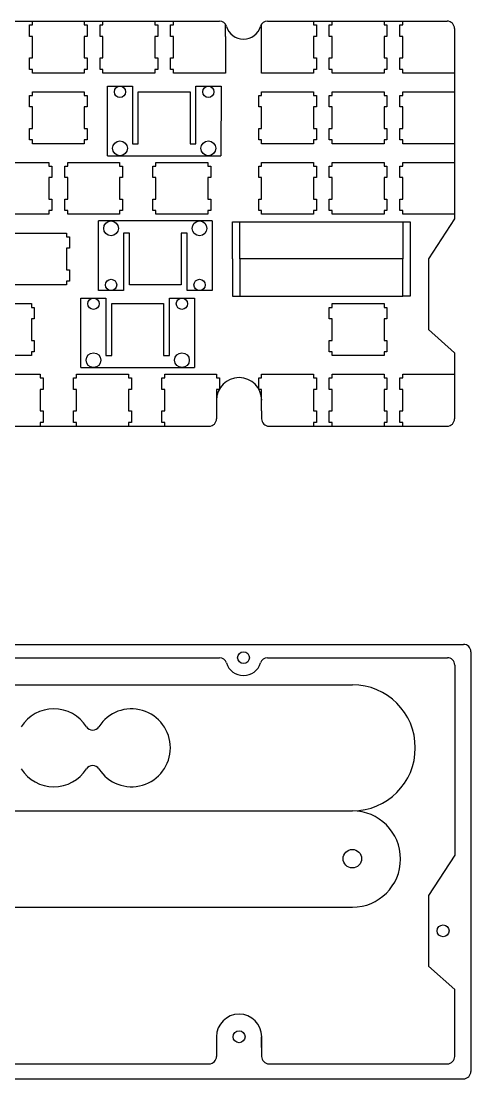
# Model space of a CAD drawing. Extents: x -658 to 1358, y -381 to 599.
# Drawn here: x 228.2 to 349.6, y -173.4 to 111.9 of the extents above; entities that cross this region are included whole.
import ezdxf

# ---------------------------------------------------------------- set-up
doc = ezdxf.new("R2010")
doc.units = 0
doc.header["$MEASUREMENT"] = 0

msp = doc.modelspace()

# ---------------------------------------------------------------- linework, layer by layer
at = {"linetype": 'Continuous'}
for p, q in [((197.11, 111.88), (281.71, 111.88)), ((294.74, 111.88), (343.23, 111.88)), ((283.32, 107.78), (283.32, 111.07)), ((251.47, 94.34), (258.22, 94.34)), ((258.22, 94.34), (258.22, 78.83)), ((275.37, 94.34), (282.17, 94.34)), ((275.37, 78.83), (275.37, 94.34)), ((259.79, 78.83), (259.79, 92.83)), ((273.79, 92.83), (273.79, 78.83)), ((258.22, 78.83), (259.79, 78.83)), ((273.79, 78.83), (275.37, 78.83)), ((251.47, 75.59), (282.12, 75.59)), ((279.74, 57.98), (249.09, 57.98)), ((285.23, 47.73), (285.23, 57.73)), ((285.23, 57.73), (287.23, 57.73)), ((287.23, 57.73), (331.23, 57.73)), ((287.23, 47.73), (287.23, 57.73)), ((331.23, 57.73), (331.23, 47.73)), ((331.23, 57.73), (333.23, 57.73)), ((333.23, 57.73), (333.23, 37.73)), ((345.23, 58.54), (338.23, 47.73)), ((257.41, 54.73), (255.84, 54.73)), ((255.84, 54.73), (255.84, 39.22)), ((257.41, 40.73), (257.41, 54.73)), ((272.99, 54.73), (271.41, 54.73)), ((271.41, 54.73), (271.41, 40.73)), ((272.99, 39.22), (272.99, 54.73)), ((285.23, 47.73), (285.23, 37.73)), ((287.23, 47.73), (287.23, 37.73)), ((331.23, 47.73), (287.23, 47.73)), ((331.23, 37.73), (331.23, 47.73)), ((338.23, 47.73), (338.23, 28.68)), ((244.32, 37.19), (251.07, 37.19)), ((255.84, 39.22), (249.04, 39.22)), ((251.07, 37.19), (251.07, 21.68)), ((268.22, 37.19), (275.02, 37.19)), ((268.22, 21.68), (268.22, 37.19)), ((279.74, 39.22), (272.99, 39.22)), ((285.23, 37.73), (287.23, 37.73)), ((287.23, 37.73), (331.23, 37.73)), ((333.23, 37.73), (331.23, 37.73)), ((252.65, 21.68), (252.65, 35.68)), ((266.65, 35.68), (266.65, 21.68)), ((338.23, 28.68), (345.23, 22.4)), ((251.07, 21.68), (252.65, 21.68)), ((266.65, 21.68), (268.22, 21.68)), ((244.32, 18.44), (274.98, 18.44)), ((280.94, 6.73), (280.94, 4.63)), ((293.13, 6.73), (293.13, 4.63)), ((182.62, 2.63), (278.94, 2.63)), ((295.13, 2.63), (343.23, 2.63)), ((0.22, -56.21), (347.63, -56.21)), ((197.11, -59.81), (281.71, -59.81)), ((294.74, -59.81), (343.28, -59.81)), ((349.63, -58.21), (349.63, -171.41)), ((345.28, -61.81), (345.28, -113.07)), ((30.22, -67.12), (317.63, -67.12)), ((334.63, -84.12), (334.63, -84.12)), ((30.22, -101.12), (317.63, -101.12)), ((345.28, -113.07), (338.23, -123.96)), ((338.23, -123.96), (338.23, -143.01)), ((30.22, -127.12), (317.63, -127.12)), ((338.23, -143.01), (345.28, -149.34)), ((345.28, -167.36), (345.28, -149.34)), ((280.94, -162.06), (280.94, -167.36)), ((293.13, -162.06), (293.13, -167.36)), ((182.62, -169.36), (278.94, -169.36)), ((295.13, -169.36), (343.28, -169.36)), ((109.39, -173.41), (347.63, -173.41))]:
    msp.add_line(p, q, dxfattribs=at)
at = {"color": 0}
for p, q in [((231.22, 110.88), (231.22, 111.88)), ((231.22, 111.88), (245.22, 111.88)), ((245.22, 111.88), (245.22, 110.88)), ((250.27, 110.88), (250.27, 111.88)), ((250.27, 111.88), (264.27, 111.88)), ((264.27, 111.88), (264.27, 110.88)), ((269.32, 110.88), (269.32, 111.88)), ((269.32, 111.88), (281.32, 111.88)), ((295.13, 111.88), (307.13, 111.88)), ((307.13, 111.88), (307.13, 110.88)), ((312.18, 110.88), (312.18, 111.88)), ((312.18, 111.88), (326.18, 111.88)), ((326.18, 111.88), (326.18, 110.88)), ((331.23, 110.88), (331.23, 111.88)), ((331.23, 111.88), (343.23, 111.88)), ((230.42, 107.78), (230.42, 110.88)), ((230.42, 110.88), (231.22, 110.88)), ((245.22, 110.88), (246.02, 110.88)), ((246.02, 110.88), (246.02, 107.78)), ((249.47, 107.78), (249.47, 110.88)), ((249.47, 110.88), (250.27, 110.88)), ((264.27, 110.88), (265.07, 110.88)), ((265.07, 110.88), (265.07, 107.78)), ((268.52, 107.78), (268.52, 110.88)), ((268.52, 110.88), (269.32, 110.88)), ((293.13, 101.98), (293.13, 111.07)), ((307.13, 110.88), (307.93, 110.88)), ((307.93, 110.88), (307.93, 107.78)), ((311.38, 107.78), (311.38, 110.88)), ((311.38, 110.88), (312.18, 110.88)), ((326.18, 110.88), (326.98, 110.88)), ((326.98, 110.88), (326.98, 107.78)), ((330.43, 107.78), (330.43, 110.88)), ((330.43, 110.88), (331.23, 110.88)), ((345.23, 109.88), (345.23, 58.54)), ((231.22, 107.78), (230.42, 107.78)), ((231.22, 101.98), (231.22, 107.78)), ((246.02, 107.78), (245.22, 107.78)), ((245.22, 107.78), (245.22, 101.98)), ((250.27, 107.78), (249.47, 107.78)), ((250.27, 101.98), (250.27, 107.78)), ((265.07, 107.78), (264.27, 107.78)), ((264.27, 107.78), (264.27, 101.98)), ((269.32, 107.78), (268.52, 107.78)), ((269.32, 101.98), (269.32, 107.78)), ((283.32, 107.78), (283.32, 101.98)), ((307.93, 107.78), (307.13, 107.78)), ((307.13, 107.78), (307.13, 101.98)), ((312.18, 107.78), (311.38, 107.78)), ((312.18, 101.98), (312.18, 107.78)), ((326.98, 107.78), (326.18, 107.78)), ((326.18, 107.78), (326.18, 101.98)), ((331.23, 107.78), (330.43, 107.78)), ((331.23, 101.98), (331.23, 107.78)), ((230.42, 98.88), (230.42, 101.98)), ((230.42, 101.98), (231.22, 101.98)), ((245.22, 101.98), (246.02, 101.98)), ((246.02, 101.98), (246.02, 98.88)), ((249.47, 98.88), (249.47, 101.98)), ((249.47, 101.98), (250.27, 101.98)), ((264.27, 101.98), (265.07, 101.98)), ((265.07, 101.98), (265.07, 98.88)), ((268.52, 98.88), (268.52, 101.98)), ((268.52, 101.98), (269.32, 101.98)), ((283.32, 101.98), (283.32, 97.88)), ((293.13, 97.88), (293.13, 101.98)), ((307.13, 101.98), (307.93, 101.98)), ((307.93, 101.98), (307.93, 98.88)), ((311.38, 98.88), (311.38, 101.98)), ((311.38, 101.98), (312.18, 101.98)), ((326.18, 101.98), (326.98, 101.98)), ((326.98, 101.98), (326.98, 98.88)), ((330.43, 98.88), (330.43, 101.98)), ((330.43, 101.98), (331.23, 101.98)), ((231.22, 98.88), (230.42, 98.88)), ((231.22, 97.88), (231.22, 98.88)), ((245.22, 97.88), (231.22, 97.88)), ((245.22, 98.88), (245.22, 97.88)), ((246.02, 98.88), (245.22, 98.88)), ((250.27, 98.88), (249.47, 98.88)), ((250.27, 97.88), (250.27, 98.88)), ((264.27, 97.88), (250.27, 97.88)), ((264.27, 98.88), (264.27, 97.88)), ((265.07, 98.88), (264.27, 98.88)), ((269.32, 98.88), (268.52, 98.88)), ((269.32, 97.88), (269.32, 98.88)), ((283.32, 97.88), (269.32, 97.88)), ((307.13, 97.88), (293.13, 97.88)), ((307.13, 98.88), (307.13, 97.88)), ((307.93, 98.88), (307.13, 98.88)), ((312.18, 98.88), (311.38, 98.88)), ((312.18, 97.88), (312.18, 98.88)), ((326.18, 97.88), (312.18, 97.88)), ((326.18, 98.88), (326.18, 97.88)), ((326.98, 98.88), (326.18, 98.88)), ((331.23, 98.88), (330.43, 98.88)), ((331.23, 97.88), (331.23, 98.88)), ((345.23, 97.88), (331.23, 97.88)), ((345.23, 98.88), (345.23, 97.88)), ((251.47, 75.58), (251.47, 94.34)), ((282.17, 94.34), (282.12, 75.58)), ((230.42, 88.73), (230.42, 91.83)), ((230.42, 91.83), (231.22, 91.83)), ((231.22, 91.83), (231.22, 92.83)), ((231.22, 92.83), (245.22, 92.83)), ((245.22, 92.83), (245.22, 91.83)), ((245.22, 91.83), (246.02, 91.83)), ((246.02, 91.83), (246.02, 88.73)), ((258.22, 91.36), (258.22, 90.56)), ((259.79, 92.83), (273.79, 92.83)), ((292.33, 88.73), (292.33, 91.83)), ((292.33, 91.83), (293.13, 91.83)), ((293.13, 91.83), (293.13, 92.83)), ((293.13, 92.83), (307.13, 92.83)), ((307.13, 92.83), (307.13, 91.83)), ((307.13, 91.83), (307.93, 91.83)), ((307.93, 91.83), (307.93, 88.73)), ((311.38, 88.73), (311.38, 91.83)), ((311.38, 91.83), (312.18, 91.83)), ((312.18, 91.83), (312.18, 92.83)), ((312.18, 92.83), (326.18, 92.83)), ((326.18, 92.83), (326.18, 91.83)), ((326.18, 91.83), (326.98, 91.83)), ((326.98, 91.83), (326.98, 88.73)), ((330.43, 88.73), (330.43, 91.83)), ((330.43, 91.83), (331.23, 91.83)), ((331.23, 91.83), (331.23, 92.83)), ((331.23, 92.83), (345.23, 92.83)), ((345.23, 92.83), (345.23, 91.83)), ((231.22, 88.73), (230.42, 88.73)), ((231.22, 82.93), (231.22, 88.73)), ((246.02, 88.73), (245.22, 88.73)), ((245.22, 88.73), (245.22, 82.93)), ((293.13, 88.73), (292.33, 88.73)), ((293.13, 82.93), (293.13, 88.73)), ((307.93, 88.73), (307.13, 88.73)), ((307.13, 88.73), (307.13, 82.93)), ((312.18, 88.73), (311.38, 88.73)), ((312.18, 82.93), (312.18, 88.73)), ((326.98, 88.73), (326.18, 88.73)), ((326.18, 88.73), (326.18, 82.93)), ((331.23, 88.73), (330.43, 88.73)), ((331.23, 82.93), (331.23, 88.73)), ((345.23, 88.73), (345.23, 82.93)), ((230.42, 79.83), (230.42, 82.93)), ((230.42, 82.93), (231.22, 82.93)), ((245.22, 82.93), (246.02, 82.93)), ((246.02, 82.93), (246.02, 79.83)), ((292.33, 79.83), (292.33, 82.93)), ((292.33, 82.93), (293.13, 82.93)), ((307.13, 82.93), (307.93, 82.93)), ((307.93, 82.93), (307.93, 79.83)), ((311.38, 79.83), (311.38, 82.93)), ((311.38, 82.93), (312.18, 82.93)), ((326.18, 82.93), (326.98, 82.93)), ((326.98, 82.93), (326.98, 79.83)), ((330.43, 79.83), (330.43, 82.93)), ((330.43, 82.93), (331.23, 82.93)), ((231.22, 79.83), (230.42, 79.83)), ((231.22, 78.83), (231.22, 79.83)), ((245.22, 78.83), (231.22, 78.83)), ((245.22, 79.83), (245.22, 78.83)), ((246.02, 79.83), (245.22, 79.83)), ((293.13, 79.83), (292.33, 79.83)), ((293.13, 78.83), (293.13, 79.83)), ((307.13, 78.83), (293.13, 78.83)), ((307.13, 79.83), (307.13, 78.83)), ((307.93, 79.83), (307.13, 79.83)), ((312.18, 79.83), (311.38, 79.83)), ((312.18, 78.83), (312.18, 79.83)), ((326.18, 78.83), (312.18, 78.83)), ((326.18, 79.83), (326.18, 78.83)), ((326.98, 79.83), (326.18, 79.83)), ((331.23, 79.83), (330.43, 79.83)), ((331.23, 78.83), (331.23, 79.83)), ((345.23, 78.83), (331.23, 78.83)), ((345.23, 79.83), (345.23, 78.83)), ((221.69, 73.78), (235.69, 73.78)), ((235.69, 73.78), (235.69, 72.78)), ((235.69, 72.78), (236.49, 72.78)), ((236.49, 72.78), (236.49, 69.68)), ((239.94, 69.68), (239.94, 72.78)), ((239.94, 72.78), (240.74, 72.78)), ((240.74, 72.78), (240.74, 73.78)), ((240.74, 73.78), (254.74, 73.78)), ((254.74, 73.78), (254.74, 72.78)), ((254.74, 72.78), (255.54, 72.78)), ((255.54, 72.78), (255.54, 69.68)), ((263.76, 69.68), (263.76, 72.78)), ((263.76, 72.78), (264.56, 72.78)), ((264.56, 72.78), (264.56, 73.78)), ((264.56, 73.78), (278.56, 73.78)), ((278.56, 73.78), (278.56, 72.78)), ((278.56, 72.78), (279.36, 72.78)), ((279.36, 72.78), (279.36, 69.68)), ((292.33, 69.68), (292.33, 72.78)), ((292.33, 72.78), (293.13, 72.78)), ((293.13, 72.78), (293.13, 73.78)), ((293.13, 73.78), (307.13, 73.78)), ((307.13, 73.78), (307.13, 72.78)), ((307.13, 72.78), (307.93, 72.78)), ((307.93, 72.78), (307.93, 69.68)), ((311.38, 69.68), (311.38, 72.78)), ((311.38, 72.78), (312.18, 72.78)), ((312.18, 72.78), (312.18, 73.78)), ((312.18, 73.78), (326.18, 73.78)), ((326.18, 73.78), (326.18, 72.78)), ((326.18, 72.78), (326.98, 72.78)), ((326.98, 72.78), (326.98, 69.68)), ((330.43, 69.68), (330.43, 72.78)), ((330.43, 72.78), (331.23, 72.78)), ((331.23, 72.78), (331.23, 73.78)), ((331.23, 73.78), (345.23, 73.78)), ((345.23, 73.78), (345.23, 72.78)), ((236.49, 69.68), (235.69, 69.68)), ((235.69, 69.68), (235.69, 63.88)), ((240.74, 69.68), (239.94, 69.68)), ((240.74, 63.88), (240.74, 69.68)), ((255.54, 69.68), (254.74, 69.68)), ((254.74, 69.68), (254.74, 63.88)), ((264.56, 69.68), (263.76, 69.68)), ((264.56, 63.88), (264.56, 69.68)), ((279.36, 69.68), (278.56, 69.68)), ((278.56, 69.68), (278.56, 63.88)), ((293.13, 69.68), (292.33, 69.68)), ((293.13, 63.88), (293.13, 69.68)), ((307.93, 69.68), (307.13, 69.68)), ((307.13, 69.68), (307.13, 63.88)), ((312.18, 69.68), (311.38, 69.68)), ((312.18, 63.88), (312.18, 69.68)), ((326.98, 69.68), (326.18, 69.68)), ((326.18, 69.68), (326.18, 63.88)), ((331.23, 69.68), (330.43, 69.68)), ((331.23, 63.88), (331.23, 69.68)), ((235.69, 63.88), (236.49, 63.88)), ((236.49, 63.88), (236.49, 60.78)), ((239.94, 60.78), (239.94, 63.88)), ((239.94, 63.88), (240.74, 63.88)), ((254.74, 63.88), (255.54, 63.88)), ((255.54, 63.88), (255.54, 60.78)), ((263.76, 60.78), (263.76, 63.88)), ((263.76, 63.88), (264.56, 63.88)), ((278.56, 63.88), (279.36, 63.88)), ((279.36, 63.88), (279.36, 60.78)), ((292.33, 60.78), (292.33, 63.88)), ((292.33, 63.88), (293.13, 63.88)), ((307.13, 63.88), (307.93, 63.88)), ((307.93, 63.88), (307.93, 60.78)), ((311.38, 60.78), (311.38, 63.88)), ((311.38, 63.88), (312.18, 63.88)), ((326.18, 63.88), (326.98, 63.88)), ((326.98, 63.88), (326.98, 60.78)), ((330.43, 60.78), (330.43, 63.88)), ((330.43, 63.88), (331.23, 63.88)), ((235.69, 60.78), (235.69, 59.78)), ((236.49, 60.78), (235.69, 60.78)), ((240.74, 60.78), (239.94, 60.78)), ((240.74, 59.78), (240.74, 60.78)), ((254.74, 60.78), (254.74, 59.78)), ((255.54, 60.78), (254.74, 60.78)), ((264.56, 60.78), (263.76, 60.78)), ((264.56, 59.78), (264.56, 60.78)), ((278.56, 60.78), (278.56, 59.78)), ((279.36, 60.78), (278.56, 60.78)), ((293.13, 60.78), (292.33, 60.78)), ((293.13, 59.78), (293.13, 60.78)), ((307.13, 60.78), (307.13, 59.78)), ((307.93, 60.78), (307.13, 60.78)), ((312.18, 60.78), (311.38, 60.78)), ((312.18, 59.78), (312.18, 60.78)), ((326.18, 60.78), (326.18, 59.78)), ((326.98, 60.78), (326.18, 60.78)), ((331.23, 60.78), (330.43, 60.78)), ((331.23, 59.78), (331.23, 60.78)), ((345.23, 60.78), (345.23, 59.78)), ((235.69, 59.78), (221.69, 59.78)), ((254.74, 59.78), (240.74, 59.78)), ((249.04, 39.22), (249.09, 57.98)), ((278.56, 59.78), (264.56, 59.78)), ((279.74, 57.98), (279.74, 39.22)), ((307.13, 59.78), (293.13, 59.78)), ((326.18, 59.78), (312.18, 59.78)), ((345.23, 59.78), (331.23, 59.78)), ((226.46, 54.73), (240.46, 54.73)), ((240.46, 54.73), (240.46, 53.73)), ((240.46, 53.73), (241.26, 53.73)), ((241.26, 53.73), (241.26, 50.63)), ((241.26, 50.63), (240.46, 50.63)), ((240.46, 50.63), (240.46, 44.83)), ((240.46, 44.83), (241.26, 44.83)), ((241.26, 44.83), (241.26, 41.73)), ((272.99, 42.2), (272.99, 43)), ((240.46, 40.73), (226.46, 40.73)), ((240.46, 41.73), (240.46, 40.73)), ((241.26, 41.73), (240.46, 41.73)), ((271.41, 40.73), (257.41, 40.73)), ((244.32, 18.43), (244.32, 37.19)), ((275.02, 37.19), (274.98, 18.43)), ((216.93, 35.68), (230.93, 35.68)), ((230.93, 35.68), (230.93, 34.68)), ((230.93, 34.68), (231.73, 34.68)), ((231.73, 34.68), (231.73, 31.58)), ((252.65, 35.68), (266.65, 35.68)), ((311.38, 31.58), (311.38, 34.68)), ((311.38, 34.68), (312.18, 34.68)), ((312.18, 34.68), (312.18, 35.68)), ((312.18, 35.68), (326.18, 35.68)), ((326.18, 35.68), (326.18, 34.68)), ((326.18, 34.68), (326.98, 34.68)), ((326.98, 34.68), (326.98, 31.58)), ((231.73, 31.58), (230.93, 31.58)), ((230.93, 31.58), (230.93, 25.78)), ((251.07, 34.21), (251.07, 33.41)), ((312.18, 31.58), (311.38, 31.58)), ((312.18, 25.78), (312.18, 31.58)), ((326.98, 31.58), (326.18, 31.58)), ((326.18, 31.58), (326.18, 25.78)), ((230.93, 25.78), (231.73, 25.78)), ((231.73, 25.78), (231.73, 22.68)), ((311.38, 22.68), (311.38, 25.78)), ((311.38, 25.78), (312.18, 25.78)), ((326.18, 25.78), (326.98, 25.78)), ((326.98, 25.78), (326.98, 22.68)), ((230.93, 21.68), (216.93, 21.68)), ((230.93, 22.68), (230.93, 21.68)), ((231.73, 22.68), (230.93, 22.68)), ((312.18, 22.68), (311.38, 22.68)), ((312.18, 21.68), (312.18, 22.68)), ((326.18, 21.68), (312.18, 21.68)), ((326.18, 22.68), (326.18, 21.68)), ((326.98, 22.68), (326.18, 22.68)), ((345.23, 22.4), (345.23, 4.63)), ((219.31, 16.63), (233.31, 16.63)), ((233.31, 16.63), (233.31, 15.63)), ((233.31, 15.63), (234.11, 15.63)), ((234.11, 15.63), (234.11, 12.53)), ((242.32, 12.53), (242.32, 15.63)), ((242.32, 15.63), (243.12, 15.63)), ((243.12, 15.63), (243.12, 16.63)), ((243.12, 16.63), (257.12, 16.63)), ((257.12, 16.63), (257.12, 15.63)), ((257.12, 15.63), (257.93, 15.63)), ((257.93, 15.63), (257.93, 12.53)), ((266.14, 12.53), (266.14, 15.63)), ((266.14, 15.63), (266.94, 15.63)), ((266.94, 15.63), (266.94, 16.63)), ((266.94, 16.63), (280.94, 16.63)), ((280.94, 16.63), (280.94, 15.63)), ((280.94, 15.63), (281.74, 15.63)), ((281.74, 15.63), (281.74, 12.65)), ((292.33, 12.65), (292.33, 15.63)), ((292.33, 15.63), (293.13, 15.63)), ((293.13, 15.63), (293.13, 16.63)), ((293.13, 16.63), (307.13, 16.63)), ((307.13, 16.63), (307.13, 15.63)), ((307.13, 15.63), (307.93, 15.63)), ((307.93, 15.63), (307.93, 12.53)), ((311.38, 12.53), (311.38, 15.63)), ((311.38, 15.63), (312.18, 15.63)), ((312.18, 15.63), (312.18, 16.63)), ((312.18, 16.63), (326.18, 16.63)), ((326.18, 16.63), (326.18, 15.63)), ((326.18, 15.63), (326.98, 15.63)), ((326.98, 15.63), (326.98, 12.53)), ((330.43, 12.53), (330.43, 15.63)), ((330.43, 15.63), (331.23, 15.63)), ((331.23, 15.63), (331.23, 16.63)), ((331.23, 16.63), (345.23, 16.63)), ((345.23, 16.63), (345.23, 15.63)), ((234.11, 12.53), (233.31, 12.53)), ((233.31, 12.53), (233.31, 6.73)), ((243.12, 12.53), (242.32, 12.53)), ((243.12, 6.73), (243.12, 12.53)), ((257.93, 12.53), (257.12, 12.53)), ((257.12, 12.53), (257.12, 6.73)), ((266.94, 12.53), (266.14, 12.53)), ((266.94, 6.73), (266.94, 12.53)), ((281.67, 12.53), (280.94, 12.53)), ((280.94, 12.53), (280.94, 6.73)), ((293.13, 12.53), (292.4, 12.53)), ((293.13, 6.73), (293.13, 12.53)), ((307.93, 12.53), (307.13, 12.53)), ((307.13, 12.53), (307.13, 6.73)), ((312.18, 12.53), (311.38, 12.53)), ((312.18, 6.73), (312.18, 12.53)), ((326.98, 12.53), (326.18, 12.53)), ((326.18, 12.53), (326.18, 6.73)), ((331.23, 12.53), (330.43, 12.53)), ((331.23, 6.73), (331.23, 12.53)), ((345.23, 12.53), (345.23, 6.73)), ((233.31, 6.73), (234.11, 6.73)), ((234.11, 6.73), (234.11, 3.63)), ((242.32, 3.63), (242.32, 6.73)), ((242.32, 6.73), (243.12, 6.73)), ((257.12, 6.73), (257.93, 6.73)), ((257.93, 6.73), (257.93, 3.63)), ((266.14, 3.63), (266.14, 6.73)), ((266.14, 6.73), (266.94, 6.73)), ((307.13, 6.73), (307.93, 6.73)), ((307.93, 6.73), (307.93, 3.63)), ((311.38, 3.63), (311.38, 6.73)), ((311.38, 6.73), (312.18, 6.73)), ((326.18, 6.73), (326.98, 6.73)), ((326.98, 6.73), (326.98, 3.63)), ((330.43, 3.63), (330.43, 6.73)), ((330.43, 6.73), (331.23, 6.73)), ((233.31, 3.63), (233.31, 2.63)), ((234.11, 3.63), (233.31, 3.63)), ((243.12, 3.63), (242.32, 3.63)), ((243.12, 2.63), (243.12, 3.63)), ((257.12, 3.63), (257.12, 2.63)), ((257.93, 3.63), (257.12, 3.63)), ((266.94, 3.63), (266.14, 3.63)), ((266.94, 2.63), (266.94, 3.63)), ((307.13, 3.63), (307.13, 2.63)), ((307.93, 3.63), (307.13, 3.63)), ((312.18, 3.63), (311.38, 3.63)), ((312.18, 2.63), (312.18, 3.63)), ((326.18, 3.63), (326.18, 2.63)), ((326.98, 3.63), (326.18, 3.63)), ((331.23, 3.63), (330.43, 3.63)), ((331.23, 2.63), (331.23, 3.63)), ((231.22, -59.81), (245.22, -59.81)), ((250.27, -59.81), (264.27, -59.81)), ((269.32, -59.81), (281.32, -59.81)), ((295.13, -59.81), (307.13, -59.81)), ((312.18, -59.81), (326.18, -59.81)), ((331.23, -59.81), (343.28, -59.81)), ((280.94, -162.06), (280.94, -164.96)), ((293.13, -164.96), (293.13, -162.06))]:
    msp.add_line(p, q, dxfattribs=at)
at = {"linetype": 'Continuous'}
for centre, radius in [((254.86, 92.82), 1.52), ((278.73, 92.82), 1.52), ((254.86, 77.58), 1.99), ((278.73, 77.58), 1.99), ((252.47, 55.99), 1.99), ((276.35, 55.99), 1.99), ((252.47, 40.75), 1.52), ((276.35, 40.75), 1.52), ((247.71, 35.67), 1.52), ((271.59, 35.67), 1.52), ((247.71, 20.43), 1.99), ((271.59, 20.43), 1.99), ((288.23, -59.81), 1.6), ((317.63, -114.03), 2.5), ((342.13, -133.49), 1.6), ((287.04, -162.06), 1.6)]:
    msp.add_circle(centre, radius, dxfattribs=at)
for centre, radius, start, end in [((281.71, 109.88), 2, 17.064, 90), ((294.74, 109.88), 2, 90, 162.936), ((343.23, 109.88), 2, 0, 90), ((288.23, 111.88), 4.82, 197.064, 342.936), ((287.04, 9.63), 6.1, 0, 180), ((278.94, 4.63), 2, 270, 0), ((295.13, 4.63), 2, 180, 270), ((343.23, 4.63), 2, 270, 0), ((347.63, -58.21), 2, 0, 90), ((281.71, -61.81), 2, 17.064, 90), ((294.74, -61.81), 2, 90, 162.936), ((343.28, -61.81), 2, 0, 90), ((288.23, -59.81), 4.82, 197.064, 342.936), ((317.63, -84.12), 17, 0, 90), ((236.98, -84.12), 10.5, 32.8599, 147.1401), ((236.98, -84.12), 10.5, 32.8599, 147.1401), ((257.98, -84.12), 10.5, 212.8599, 147.1401), ((247.48, -77.34), 2, 212.8599, 327.1401), ((317.63, -84.12), 17, 270, 0), ((236.98, -84.12), 10.5, 212.8599, 327.1401), ((247.48, -90.9), 2, 32.8599, 147.1401), ((317.63, -114.12), 13, 270, 90), ((287.04, -162.06), 6.1, 0, 180), ((278.94, -167.36), 2, 270, 0), ((295.13, -167.36), 2, 180, 270), ((343.28, -167.36), 2, 270, 0), ((347.63, -171.41), 2, 269.9989, 0)]:
    msp.add_arc(centre, radius, start, end, dxfattribs=at)

doc.saveas('drawing.dxf')
